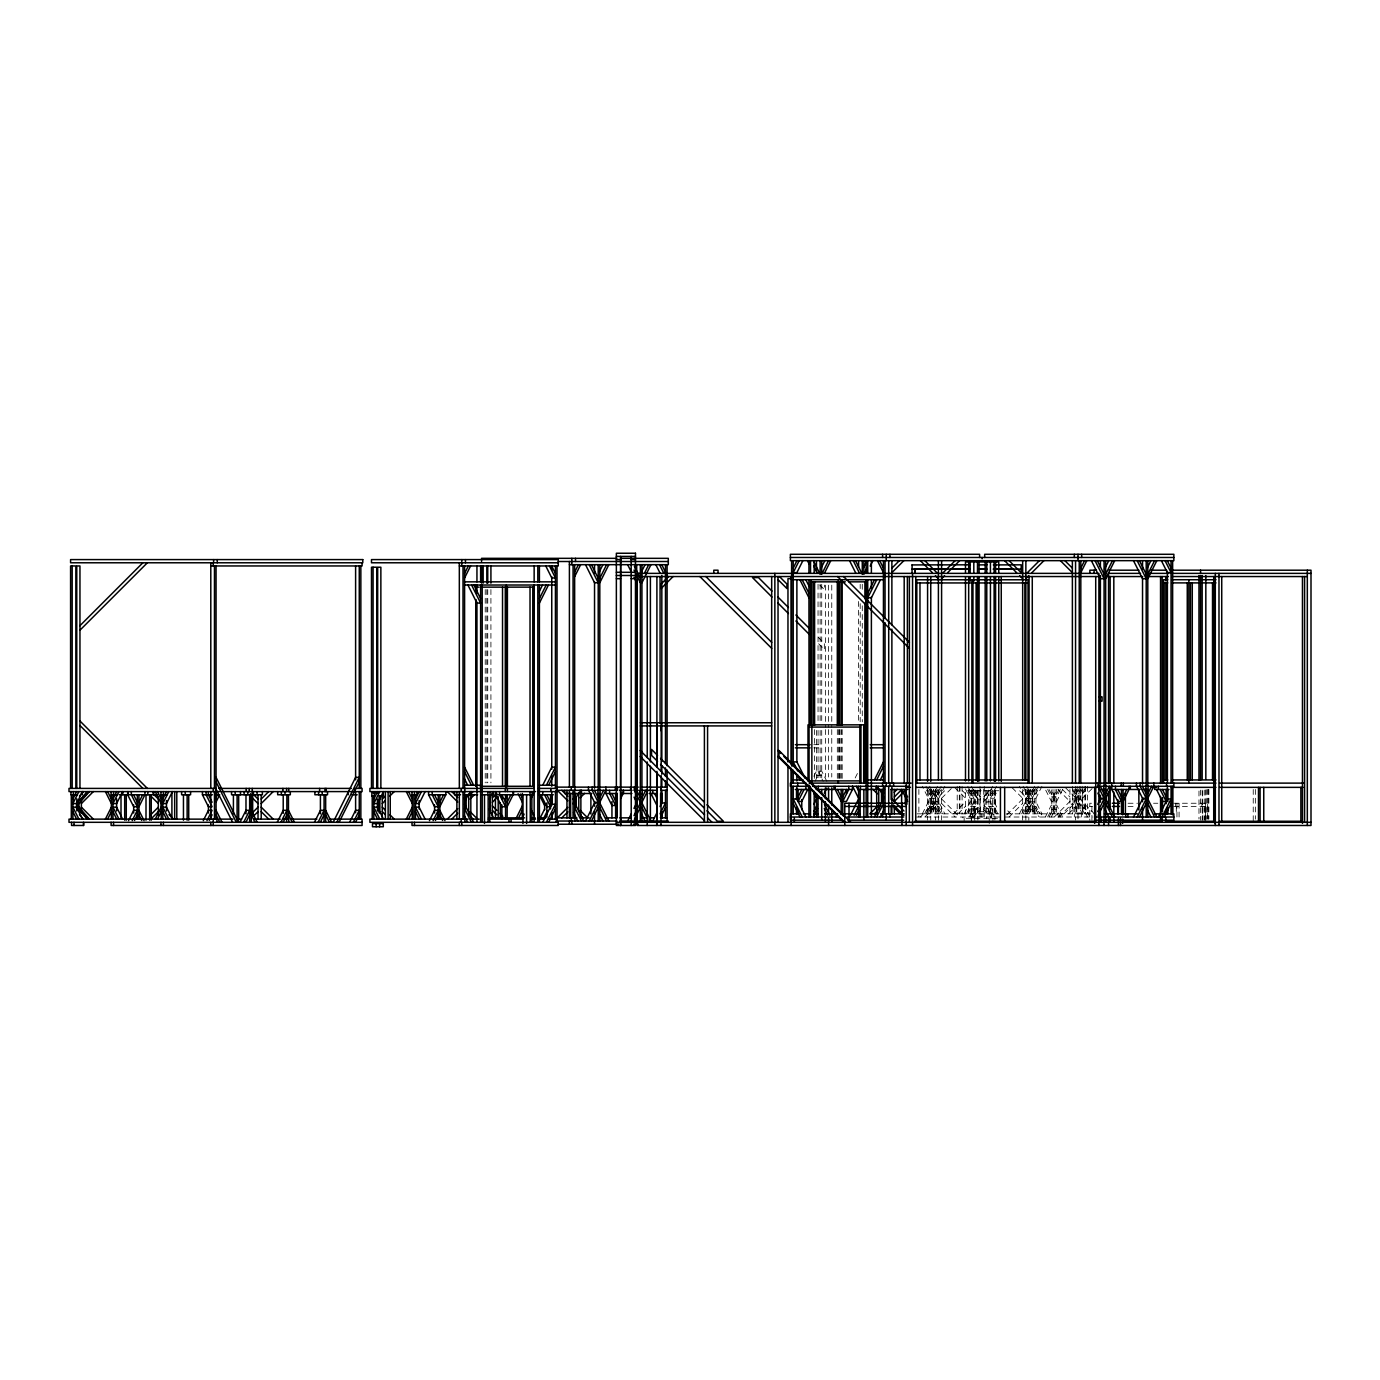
<?xml version="1.0" encoding="UTF-8"?>
<svg xmlns="http://www.w3.org/2000/svg" width="1380" height="1380" viewBox="0 0 1380 1380"><rect width="100%" height="100%" fill="white"/><g stroke="black" fill="none" stroke-linecap="round" stroke-linejoin="round"><path stroke-width="0.75" stroke-dasharray="5 3.75" d="M813.889 776.267L816.46 771.127L821.721 771.127L826.861 781.408M814.994 781.408L820.134 771.127M855.169 777.975L857.739 772.835M931.5 793.776L933.363 790.033M922.323 813.838L928.326 801.849L938.831 801.849L944.834 813.838M931.5 798.278L937.486 786.289M924.583 813.838L928.326 806.351L938.831 806.351L942.574 813.838M935.174 793.776L937.037 790.033M925.997 813.838L931.983 801.849M935.174 798.278L941.16 786.289M931.983 806.351L928.24 813.838L928.326 789.464M940.712 790.033L938.831 793.776L928.326 793.776L926.446 790.033M929.672 813.838L935.657 801.849M944.834 786.289L938.831 798.278L928.326 798.278L922.323 786.289M935.657 806.351L931.914 813.838L931.983 789.464M964.154 813.838L970.14 801.849L977.471 801.849L971.486 813.838M966.397 813.838L970.14 806.351L977.471 806.351L973.728 813.838M967.811 813.838L973.814 801.849M973.814 806.351L970.054 813.838L970.14 790.74M988.649 790.033L986.786 793.776L994.117 793.776L995.998 790.033M992.772 786.289L986.786 798.278L994.117 798.278L996.688 793.138M990.443 793.776L992.324 790.033M990.443 798.278L996.446 786.289M1028.6 793.776L1030.481 790.033M1019.423 813.838L1025.426 801.849L1035.931 801.849L1041.935 813.838M1028.6 798.278L1034.586 786.289M1021.683 813.838L1025.426 806.351L1035.931 806.351L1039.692 813.838M1032.274 793.776L1034.138 790.033M1023.098 813.838L1029.101 801.849M1032.274 798.278L1038.26 786.289M1025.34 813.838L1029.101 806.351M1037.812 790.033L1035.931 793.776L1025.426 793.776L1023.546 790.033M1026.772 813.838L1032.758 801.849M1041.935 786.289L1035.931 798.278L1025.426 798.278L1019.423 786.289M1029.014 813.838L1032.758 806.351M1052.975 796.967L1056.718 789.464M1045.385 817.012L1051.388 805.023L1056.649 805.023L1062.635 817.012M1052.975 801.452L1058.96 789.464M1060.392 789.464L1056.649 796.967L1051.388 796.967L1047.644 789.464M1047.644 817.012L1051.388 809.525L1056.649 809.525L1060.392 817.012M1062.635 789.464L1056.649 801.452L1051.388 801.452L1045.385 789.464M1049.059 817.012L1055.044 805.023M1051.301 817.012L1055.044 809.525M1080.695 789.464L1074.692 801.452L1078.367 801.452L1084.352 789.464M1082.11 789.464L1078.367 796.967L1074.692 796.967L1078.436 789.464L1078.367 813.838M941.591 793.776L944.576 790.792M920.339 817.012L938.4 798.951M941.591 798.278L952.079 787.79M924.841 817.012L938.4 803.436M953.511 813.838L965.483 801.849M957.996 813.838L965.483 806.351M983.716 796.967L991.202 789.464M983.716 801.452L995.705 789.464M968.553 817.012L980.542 805.023M973.055 817.012L980.542 809.525M1025.858 793.776L1028.842 790.792M1022.666 798.951L1004.606 817.012L1092.908 817.012M1025.858 798.278L1036.345 787.79M1009.108 817.012L1022.666 803.436M1054.32 817.012L1072.381 798.951M1058.805 817.012L1072.381 803.436M1082.403 793.776L1085.405 790.792M1064.066 813.838L1076.055 801.849M1082.403 798.278L1092.891 787.79M1068.569 813.838L1076.055 806.351M813.786 744.683L820.134 744.683M813.786 747.857L820.134 747.857M816.46 775.629L821.721 775.629M998.758 790.74L965.483 790.74L965.483 813.838M1128.064 803.246L1137.534 803.246M1153.559 803.246L1157.82 803.246M1173.656 803.246L1207.673 803.246L1207.673 822.308M1089.803 806.42L1092.546 806.42M1128.064 806.42L1135.412 806.42M1173.656 806.42L1207.673 806.42M917.114 813.838L998.775 813.838M1006.331 813.838L1094.392 813.838L1082.403 801.849M916.63 817.012L1001.328 817.012M997.481 818.288L962.912 818.288L962.912 817.012M1073.053 790.792L1076.055 793.776M1065.567 787.79L1076.055 798.278M1082.403 806.351L1089.907 813.838M1062.445 789.464L1069.931 796.967M1057.942 789.464L1069.931 801.452M819.875 585.103L824.378 589.588L824.378 585.103M1019.682 790.792L1022.666 793.776M1025.858 798.951L1043.918 817.012M1012.178 787.79L1022.666 798.278M1025.858 803.436L1039.416 817.012M1007.762 810.836L1010.747 813.838M973.055 789.464L980.542 796.967M818.357 637.457L824.343 643.442L824.343 649.445L818.357 643.46M968.553 789.464L980.542 801.452M983.716 805.023L995.705 817.012M983.716 809.525L991.202 817.012L991.306 813.838M962.498 790.792L965.483 793.776M954.995 787.79L965.483 798.278M935.416 790.792L938.4 793.776M941.591 798.951L959.652 817.012M927.929 787.79L938.4 798.278M941.591 803.436L955.15 817.012M1089.838 817.012L1080.816 798.951L1077.142 798.951L1086.181 817.012M1087.595 817.012L1080.816 803.436L1077.142 803.436L1083.921 817.012M1055.044 796.967L1051.301 789.464L1051.388 813.838M1049.059 789.464L1055.044 801.452M1052.975 805.023L1058.96 817.012M1052.975 809.525L1056.718 817.012M1030.895 790.033L1032.758 793.776M1026.772 786.289L1032.758 798.278M1027.22 790.033L1029.101 793.776M1032.274 801.849L1038.26 813.838M1023.098 786.289L1029.101 798.278M1032.274 806.351L1036.018 813.838M1028.6 801.849L1034.586 813.838M1028.6 806.351L1032.344 813.838M996.688 806.99L994.117 801.849L986.786 801.849L992.772 813.838M997.861 813.838L994.117 806.351L986.786 806.351L990.53 813.838M990.443 801.849L996.446 813.838M990.443 806.351L994.204 813.838M975.608 790.033L977.471 793.776L970.14 793.776L968.26 790.033M971.486 786.289L977.471 798.278L970.14 798.278L964.154 786.289M971.934 790.033L973.814 793.776M967.811 786.289L973.814 798.278M933.794 790.033L935.657 793.776M929.672 786.289L935.657 798.278M930.12 790.033L931.983 793.776M935.174 801.849L941.16 813.838M925.997 786.289L931.983 798.278M935.174 806.351L938.918 813.838L938.831 789.464M931.5 801.849L937.486 813.838M931.5 806.351L935.243 813.838L935.174 789.464M818.047 771.127L823.187 781.408M1255.351 789.464L1255.351 819.134M1253.23 789.464L1253.23 821.255M1208.863 789.464L1208.863 819.134M1208.225 789.464L1208.225 819.134M1207.707 789.464L1207.707 819.134M1206.12 789.464L1206.12 819.134M1205.827 790.119L1205.827 820.168M1205.551 803.246L1205.551 822.308M1204.93 806.42L1204.93 820.324M1204.24 790.119L1204.24 820.168M1202.808 806.42L1202.808 822.308M1202.653 791.016L1202.653 819.03M1202.152 790.119L1202.152 820.168M1201.894 803.246L1201.894 806.42M1200.566 790.119L1200.566 820.168M1198.978 791.016L1198.978 819.03M1179.072 803.246L1179.072 820.324M1176.95 803.246L1176.95 820.324M1176.312 806.42L1176.312 812.372M1175.398 803.246L1175.398 806.42M1091.925 820.324L1091.925 803.246L1089.803 803.246L1089.803 820.324M1087.63 786.289L1087.63 813.838M1085.508 786.289L1085.508 813.838M1084.87 786.289L1084.87 813.838M1082.765 786.289L1082.765 813.838M1082.403 789.464L1082.403 813.838M1081.661 813.838L1081.661 817.012M1080.816 786.289L1080.816 813.838M1079.229 786.289L1079.229 813.838M1078.004 813.838L1078.004 820.186M1077.142 786.289L1077.142 813.838M1076.78 789.464L1076.78 813.838M1076.055 789.464L1076.055 813.838M1075.555 786.289L1075.555 813.838M1075.52 817.012L1075.52 820.186M1074.692 789.464L1074.692 813.838M1074.33 813.838L1074.33 817.012M1073.105 789.464L1073.105 813.838M1072.381 786.289L1072.381 813.838M1069.931 789.464L1069.931 813.838M1056.649 789.464L1056.649 813.838M1055.044 789.464L1055.044 813.838M1052.975 789.464L1052.975 813.838M1035.931 789.464L1035.931 813.838M1034.345 789.464L1034.345 813.838M1032.758 789.464L1032.758 813.838M1032.274 789.464L1032.274 813.838M1030.688 789.464L1030.688 813.838M1029.101 789.464L1029.101 813.838M1028.6 789.464L1028.6 813.838M1028.824 817.012L1028.824 820.186M1027.013 789.464L1027.013 813.838M1025.858 789.464L1025.858 820.186M1025.426 789.464L1025.426 813.838M1022.666 789.464L1022.666 820.186M995.584 790.74L995.584 813.838M994.894 789.981L994.894 820.151M994.117 790.74L994.117 813.838M993.928 813.838L993.928 817.012M992.945 818.288L992.945 821.462M992.531 790.74L992.531 813.838M991.806 813.838L991.806 817.012M991.72 817.012L991.72 818.288M990.685 817.012L990.685 818.288M990.443 790.74L990.392 817.012M989.236 823.515L989.236 811.716L975.039 811.716L974.97 821.462M988.856 790.74L988.856 813.838M986.786 790.74L986.717 817.012M986.407 817.012L986.407 818.288M985.199 790.74L985.199 813.838M984.251 786.289L984.251 817.012M983.716 789.464L983.716 813.838M983.043 813.838L983.043 817.012M981.215 813.838L981.215 817.012M980.542 789.464L980.542 813.838M980.007 786.289L980.007 817.012M979.076 790.74L979.076 813.838M977.868 789.981L977.868 820.151M977.471 790.74L977.54 817.012M975.401 790.74L975.401 813.838M974.694 789.981L974.694 820.151M973.814 790.74L973.866 817.012M973.556 817.012L973.556 818.288M972.952 813.838L972.952 817.012M972.52 818.288L972.452 813.838M971.727 790.74L971.727 813.838M971.52 789.981L971.52 820.151M971.296 818.288L971.296 821.462M970.33 813.838L970.33 817.012M968.674 790.74L968.674 813.838M964.137 818.288L964.137 821.462M962.084 786.289L962.084 813.838M959.963 786.289L959.963 813.838M959.324 786.289L959.324 813.838M957.202 786.289L957.202 813.838M941.591 789.464L941.591 820.186M938.4 789.464L938.4 820.186M937.244 789.464L937.244 813.838M935.657 789.464L935.657 813.838M935.433 817.012L935.433 820.186M933.57 789.464L933.57 813.838M931.5 789.464L931.5 813.838M930.758 789.981L930.758 820.151M929.913 789.464L929.913 813.838M927.584 789.981L927.584 820.151M918.873 789.464L918.873 817.012M862.276 584.292L862.276 590.744M862.276 605.786L862.276 721.826M860.189 584.292L860.189 588.587M860.189 603.629L860.189 721.826M858.602 601.49L858.602 721.826M842.18 729.606L842.18 778.855M841.403 729.589L841.127 778.855M840.058 729.606L840.058 778.855M839.437 729.606L839.437 778.855M838.367 729.606L838.367 778.855M837.315 729.606L837.315 778.855M831.761 585.172L831.761 727.45M831.761 729.606L831.761 777.043M828.587 585.172L828.587 727.45M828.587 729.606L828.587 777.043M825.413 585.172L825.413 727.45M825.413 729.606L825.413 777.043M821.721 584.292L821.721 721.826M821.721 730.417L821.721 777.699M820.134 584.292L820.134 721.826M820.134 730.417L820.134 777.699M818.047 584.292L818.047 721.826M818.047 730.417L818.047 777.699M816.46 730.417L816.46 777.699M814.597 729.606L814.597 778.855M490.918 589.571L490.918 782.84M487.744 589.571L487.744 782.84M486.83 589.571L486.83 782.84M485.225 589.571L485.225 782.84"/><path stroke-width="1.5" d="M359.266 777.371L359.266 781.874L339.049 822.308L336.789 822.308L359.266 777.371L355.609 777.371L333.132 822.308M656.932 771.317L656.725 825.482L656.897 772.731M656.932 767.159L657.001 724.741M661.158 775.577L660.968 825.482M661.158 771.334L661.227 724.604L661.227 730.952M72.898 799.072L76.642 791.585M78.884 791.585L72.898 803.574L76.556 803.574L82.559 791.585M112.97 799.072L116.713 791.585M105.38 819.134L111.383 807.145M118.956 791.585L112.97 803.574L116.627 803.574L122.63 791.585M107.623 819.134L111.383 811.647M128.53 820.6L133.67 810.319L137.327 810.319L132.204 820.6M138.932 802.263L142.675 794.759M138.932 806.748L144.917 794.759L144.917 791.585M134.533 820.445L137.327 814.821M162.805 799.072L166.549 791.585M155.233 819.134L161.219 807.145M168.809 791.585L162.805 803.574L166.48 803.574L172.466 791.585M157.475 819.134L161.219 811.647M203.291 820.6L208.432 810.319L212.106 810.319L206.966 820.6M215.556 798.52L217.436 794.759M216.263 801.608L219.679 794.759L215.798 794.759M209.294 820.445L212.106 814.821M239.999 822.308L245.985 810.319L249.659 810.319L243.673 822.308M245.916 822.308L249.659 814.821M277.207 822.308L283.211 810.319L286.868 810.319L280.882 822.308M283.124 822.308L286.868 814.821M314.416 822.308L320.419 810.319L324.076 810.319L318.09 822.308M320.332 822.308L324.076 814.821M464.594 573.442L468.338 565.955M464.594 577.944L470.58 565.955M349.606 822.308L355.609 810.319L359.266 810.319L353.28 822.308M355.523 822.308L359.266 814.821M373.808 799.072L377.551 791.585M379.793 791.585L373.808 803.574L377.464 803.574L383.468 791.585M415.466 799.072L419.21 791.585M406.289 819.134L412.292 807.145M421.452 791.585L415.466 803.574L419.123 803.574L425.126 791.585M408.532 819.134L412.292 811.647M539.132 591.813L542.53 585.016M539.408 598.592L546.187 585.016M429.439 820.6L434.579 810.319L438.236 810.319L433.113 820.6M439.841 802.263L443.584 794.759M539.408 603.077L548.447 585.016M439.841 806.748L445.826 794.759L445.826 791.585M435.442 820.445L438.236 814.821M574.649 572.165L578.41 564.679M574.649 576.668L580.652 564.679M464.025 798.52L465.888 794.759M464.715 801.608L468.148 794.759M599.524 571.458L602.922 564.679M489.245 798.882L492.677 792.034M599.8 578.255L606.596 564.679M599.8 582.74L608.839 564.679M505.339 798.52L507.219 794.759L507.133 819.134M507.133 802.263L510.876 794.759M507.133 806.748L513.136 794.759L513.136 791.585M516.361 817.857L522.347 805.868M640.803 573.166L645.047 564.679M518.604 817.857L522.347 810.37M530.903 798.882L534.336 792.034M524.141 814.114L522.278 817.857L522.347 793.5M644.477 573.166L648.721 564.679M641.942 582.74L650.963 564.679M542.737 785.237L551.759 767.177L555.433 767.177L546.394 785.237M548.654 785.237L555.433 771.662M539.494 819.323L544.634 809.059M543.168 819.323L547.446 810.767M542.737 822.308L551.759 804.247L551.759 791.585M546.394 822.308L555.433 804.247L551.759 804.247M548.654 822.308L555.433 808.749M573.149 799.106L575.96 793.5M573.062 803.764L578.203 793.5M585.517 821.031L594.539 802.97L598.213 802.97L589.191 821.031M599.8 797.812L603.543 790.326M599.8 802.298L605.803 790.326M591.434 821.031L598.213 807.473M620.62 798.641L623.191 793.5L623.191 790.326M627.641 821.031L631.264 813.821M633.972 808.387L636.68 802.97M641.942 797.812L645.685 790.326M634.024 815.615L640.355 802.97M641.942 802.298L647.927 790.326L640.079 790.326L640.079 793.5L642.2 793.5L642.2 790.326M634.403 819.341L640.355 807.473M652.792 821.031L657.311 812.009M660.019 806.593L661.831 802.97L661.831 790.326M660.071 813.821L665.488 802.97L661.831 802.97M660.399 817.65L665.488 807.473M793.207 568.146L796.95 560.659M799.193 560.659L793.207 572.648L796.881 572.648L802.867 560.659M820.6 569.129L824.843 560.659M821.721 574.218L828.5 560.659M824.429 573.304L830.76 560.659M863.587 567.439L866.968 560.659M863.863 574.218L867.244 567.439M870.176 566.076L872.885 560.659M867.727 593.297L874.506 579.721M876.749 579.721L867.727 597.782L871.384 597.782L880.423 579.721M798.089 796.967L801.849 789.464M804.091 789.464L798.089 801.452L801.763 801.452L807.766 789.464M813.752 804.368L816.46 798.951M813.821 811.595L817.426 804.368M824.291 793.138L826.861 787.997M814.2 815.321L817.598 808.525M842.783 796.967L846.544 789.464L846.457 793.534M852.461 786.289L852.461 789.464L846.457 801.452L842.783 801.452L848.786 789.464L848.786 786.289M850.477 815.201L858.602 798.951M854.134 815.201L858.653 806.179M856.325 815.321L858.878 810.233M874.42 779.942L883.442 761.881M876.662 779.942L883.442 766.366M880.337 779.942L883.735 773.145M874.42 817.012L883.442 798.951M876.662 817.012L882.596 805.144M880.337 817.012L883.735 810.233M1080.816 568.146L1084.559 560.659M1080.816 572.648L1086.802 560.659M1104.535 569.129L1108.778 560.659M1105.656 574.218L1112.453 560.659M1105.656 578.72L1114.695 560.659M1147.522 567.439L1150.903 560.659M1147.798 574.218L1154.577 560.659M1147.798 578.72L1156.82 560.659M1097.687 804.368L1100.395 798.951L1104.069 798.951L1097.755 811.595M1105.656 793.776L1109.399 786.289M1105.656 798.278L1111.659 786.289M1098.135 815.321L1104.069 803.436M1123.061 796.967L1126.805 789.464M1123.061 801.452L1129.047 789.464L1129.047 786.289M1133.498 817.012L1142.537 798.951L1146.211 798.951L1137.172 817.012M1147.798 793.776L1151.541 786.289M1147.798 798.278L1153.784 786.289L1153.887 783.116M1139.414 817.012L1146.211 803.436M1158.355 817.012L1167.394 798.951L1171.051 798.951L1162.029 817.012M1164.272 817.012L1171.051 803.436M79.436 796.088L83.335 791.585M87.216 791.585L76.832 803.574L78.953 803.574L89.338 791.585M79.954 625.692L142.864 562.781M79.954 630.194L147.367 562.781M81.368 799.072L88.855 791.585M81.368 803.574L93.357 791.585M150.851 814.631L158.338 807.145M150.851 819.134L158.338 811.647M261.2 799.072L268.703 791.585M261.2 803.574L273.188 791.585M252.04 813.148L258.026 807.145M253.541 816.132L258.026 811.647M382.277 799.072L385.279 796.088M382.277 803.574L385.279 800.573M389.764 796.088L394.266 791.585M668.593 576.547L661.106 584.033L661.106 588.536L673.095 576.547M470.097 794.587L473.099 791.585M447.258 819.134L457.746 808.645M470.097 799.072L474.599 794.587M451.76 819.134L457.746 813.148M492.35 797.812L496.834 793.31M492.35 802.298L496.834 797.812M557.33 817.857L567.818 807.369M580.152 797.812L584.654 793.31M561.815 817.857L567.818 811.871M891.877 568.146L899.38 560.659M891.877 572.648L903.866 560.659M912.128 569.06L969.812 569.129L950.63 569.06M912.008 573.407L912.128 564.817M943.092 572.717L955.15 560.659M941.591 578.72L944.593 575.702M947.612 572.7L959.652 560.659M1021.217 569.077L993.324 569.164M1021.114 573.425L1021.217 564.817L993.324 564.92M1027.358 572.717L1039.416 560.659M1025.858 578.72L1028.859 575.702M1031.878 572.7L1043.918 560.659M877.352 806.351L869.866 813.838L876.783 813.838L876.628 786.289M894.206 792.293L897.19 789.291M874.351 813.838L877.352 810.836M894.326 796.967L901.83 789.464M894.326 801.452L906.315 789.464M616.36 556.416L635.473 556.416M790.395 557.486L1173.862 557.486M616.722 558.331L481.568 558.331L481.568 561.505M621.017 558.331L668.3 558.331L668.3 564.679L569.405 564.679M616.36 559.59L620.586 559.59M631.178 559.59L635.421 559.59M558.314 561.505L668.3 561.505M558.245 562.781L371.496 562.781L371.496 559.59L558.245 559.59L558.245 565.955L459.333 565.955M912.025 564.92L969.881 564.817M978.351 564.92L986.993 564.817M210.795 565.955L362.078 565.955L362.078 562.781M914.267 569.06L946.352 569.06M978.437 569.06L986.993 569.06L978.351 569.164M993.41 569.06L1012.661 569.06M1096.462 570.199L1089.855 570.199L1089.855 573.373M1109.209 570.199L1138.948 570.199M1151.127 570.199L1166.566 570.199M1172.362 570.199L1311 570.199L1311 825.482L637.146 825.482L637.146 573.373L1098.894 573.373L1098.894 825.482M616.36 572.303L635.473 572.303M1140.587 573.373L1108.554 573.373L1108.554 783.512M1149.574 573.373L1168.705 573.373M1172.017 573.373L1311 573.373M616.36 575.495L635.473 575.495M637.146 576.547L1100.412 576.547M1105.76 576.547L1142.709 576.547M1146.987 576.547L1168.342 576.547M1172.017 576.547L1307.326 576.547M616.36 578.668L620.586 578.668M631.178 578.668L635.421 578.668M791.137 578.668L787.963 578.668L787.963 761.933M793.207 579.721L883.442 579.721M1167.791 579.721L1163.582 579.721L1163.582 783.116M1171.741 579.721L1215.953 579.721M464.594 581.843L555.433 581.843M810.784 581.843L845.371 581.843M848.976 581.843L866.588 581.843M916.803 582.947L971.882 582.947M972.952 582.947L1028.031 582.947M1163.582 582.895L1167.791 582.895M1171.741 582.895L1215.953 582.895M464.594 585.016L555.433 585.016M476.1 587.138L478.843 587.138M480.326 587.138L533.836 587.138M1098.894 696.883L1102.085 696.883L1102.085 701.126L1098.894 701.126M640.32 722.741L771.679 722.741M864.812 724.845L807.99 724.845L807.99 781.028M640.32 725.914L771.679 725.914M809.094 727.07L860.482 727.07M795.311 744.683L810.129 744.683M870.193 744.683L883.442 744.683M795.311 747.857L810.129 747.857M870.193 747.857L883.442 747.857M805.006 778.13L796.881 761.881L793.207 761.881L797.726 770.903M793.207 779.942L803.039 779.942M867.727 779.942L883.442 779.942M916.803 779.976L971.882 779.976M972.952 779.976L1028.031 779.976M1163.582 779.942L1167.791 779.942M1171.741 779.942L1215.953 779.942M860.482 780.89L809.094 780.89L808.939 579.721M864.898 780.994L865.967 780.994M805.955 783.116L790.395 783.116L790.395 786.289L810.077 786.289M809.094 783.116L866.14 783.116M867.727 783.116L911.162 783.116M915.82 783.116L1146.211 783.116M1146.935 783.116L1215.953 783.116M1219.592 783.116L1303.617 783.116M464.594 785.237L480.62 785.237M539.408 785.237L555.433 785.237M480.326 786.289L533.836 786.289M812.665 786.289L908.351 786.289M555.812 787.135L598.213 787.135M598.782 787.135L638.319 787.135M640.251 787.135L667.127 787.135M906.212 787.359L910.455 787.359M915.82 787.359L1098.894 787.359M1151.748 787.359L1156.63 787.359M1171.447 787.359L1215.918 787.359M1219.592 787.359L1303.065 787.359M219.092 788.411L351.314 788.411M355.609 788.411L362.078 788.411L362.078 791.585L222.146 791.585M534.336 788.411L369.909 788.411L369.909 791.585L535.578 791.585M538.476 788.411L557.054 788.411M795.277 789.464L809.543 789.464M816.201 789.464L833.951 789.464L833.951 786.289M835.211 786.289L835.211 789.464L852.461 789.464M884.477 789.464L878.111 789.464L878.111 786.289M890.824 789.464L907.816 789.464M1099.895 789.464L1105.932 789.464L1105.932 786.289M1111.745 783.116L1111.814 789.464L1129.047 789.464M1140.087 789.464L1130.323 789.464L1130.323 786.289M1142.537 789.464L1148.056 789.464L1148.056 786.289M1168.981 789.464L1154.715 789.464L1154.715 786.289M555.812 790.326L617.464 790.326L617.464 787.135M619.534 790.326L631.971 790.326M638.319 790.326L634.265 790.326L634.265 787.135M648.531 790.326L657.053 790.326M660.675 790.326L667.127 790.326M219.679 791.585L69 791.585L69 788.411L216.056 788.411L216.056 565.955M538.476 791.585L557.054 791.585M377.913 792.862L371.858 792.862L371.858 796.036L374.308 796.036L374.308 792.862M591.813 793.5L581.446 793.5L581.446 790.326M605.889 787.135L605.958 793.5L617.377 793.5M620.948 793.5L623.191 793.5M631.885 793.5L623.57 793.5L623.57 790.326M649.152 793.5L657.053 793.5M77.004 794.759L70.949 794.759L70.949 791.585M117.093 794.759L111.107 794.759L111.107 791.585M119.146 794.759L153.111 794.759L153.111 791.585M157.803 794.759L153.732 794.759L153.732 791.585M166.928 794.759L160.96 794.759L160.96 791.585M202.446 791.585L202.446 794.759L212.434 794.759M351.9 794.759L357.196 794.759M428.576 791.585L428.576 794.759L445.826 794.759M460.558 794.759L454.641 794.759L454.641 791.585M463.577 794.759L469.925 794.759L469.925 791.585M477.618 794.759L471.374 794.759L471.374 791.585M480.809 794.759L493.367 794.759L493.367 791.585M495.886 791.585L495.886 794.759L513.136 794.759M553.346 794.759L539.097 794.759L539.097 791.585M379.707 796.036L383.295 796.036L383.295 792.862M906.212 803.246L844.767 803.246L844.767 825.482M1112.297 803.246L1119.56 803.246M844.767 806.42L906.212 806.42M1112.297 806.42L1119.56 806.42M798.986 813.838L790.395 813.838L790.395 820.186L841.99 820.186M803.281 813.838L809.715 813.838M814.01 813.838L818.306 813.838M824.757 813.838L837.643 813.838M840.627 813.838L859.775 813.838M880.595 813.838L904.228 813.838M1104.5 813.838L1137.362 813.838M1154.543 813.838L1173.862 813.838L1173.862 820.186L1096.79 820.186M790.395 817.012L839.385 817.012M847.01 817.012L903.745 817.012M1096.79 817.012L1173.862 817.012M488.468 817.857L524.555 817.857M530.92 817.857L535.181 817.857M538.217 817.857L545.773 817.857M555.812 817.857L576.909 817.857M580.739 817.857L589.243 817.857M606.251 817.857L617.205 817.857L617.205 793.5M619.861 817.857L630.608 817.857M641.355 817.857L645.65 817.857M649.946 817.857L654.241 817.857M660.606 817.857L667.127 817.857M219.989 819.134L232.944 819.134M237.205 819.134L241.535 819.134M254.386 819.134L280.278 819.134M283.211 819.134L288.731 819.134L288.731 822.308M291.042 819.134L316.865 819.134M329.786 819.134L362.078 819.134L362.078 825.482L111.107 825.482L111.107 822.308M465.957 819.134L468.061 819.134M470.666 819.134L479.188 819.134M488.33 819.134L522.692 819.134M531.283 819.134L535.578 819.134M539.873 819.134L544.168 819.134M548.464 819.134L557.054 819.134M847.907 820.186L903.745 820.186M555.812 821.031L616.894 821.031M619.861 821.031L668.3 821.031M914.733 821.255L1094.668 821.255M1122.647 821.255L1161.805 821.255M1165.479 821.255L1215.366 821.255M1219.61 821.255L1302.461 821.255M362.078 822.308L69 822.308L69 819.134L216.919 819.134L216.919 822.308M616.36 822.308L635.473 822.308M637.146 822.308L1311 822.308M558.158 824.222L618.551 824.222M633.506 824.222L638.302 824.222M83.559 825.482L83.559 822.308L83.594 825.482L71.57 825.482L71.57 822.308M1064.877 560.659L1072.381 568.146M1060.392 560.659L1072.381 572.648M1009.108 560.659L1021.166 572.717M1004.606 560.659L1016.646 572.7M1019.665 575.702L1022.666 578.72M924.841 560.659L936.899 572.717M920.339 560.659L932.38 572.7M935.399 575.702L938.4 578.72M843.542 576.547L909.42 642.39M837.557 576.547L909.42 648.376M779.441 576.547L786.928 584.033L786.928 588.536L777.941 579.548M771.972 591.071L758.5 577.599L752.514 577.599L771.972 597.057M777.958 597.057L788.429 607.528M795.915 615.014L809.387 628.486M777.958 603.043L788.429 613.531M795.915 621L809.387 634.472M705.87 576.547L771.713 642.39M699.884 576.547L771.713 648.376M891.877 798.951L903.935 810.991M893.395 804.954L903.952 815.511M894.206 807.835L900.191 813.838M872.867 789.291L877.352 793.776M850.805 822.308L778.958 750.479L778.958 756.464L844.802 822.308M777.906 750.479L780.89 753.463M783.892 756.464L843.749 816.322M777.906 756.464L843.749 822.308M657.553 755.395L651.567 749.409L651.567 755.412L657.553 761.398M660.554 758.396L703.955 801.797M706.94 804.782L723.413 821.255L717.41 821.255L706.94 810.767M660.554 764.382L703.955 807.783M640.199 750.479L704.542 814.821M707.543 817.823L712.028 822.308M640.199 756.464L704.542 820.807M561.815 790.326L567.818 796.312M580.152 810.37L587.656 817.857M557.33 790.326L567.818 800.797M580.152 814.873L583.154 817.857M492.35 805.868L496.834 810.37M499.836 813.372L502.838 816.356M492.35 810.37L496.834 814.873M451.76 791.585L457.746 797.588M470.097 811.647L477.584 819.134M447.258 791.585L457.746 802.073M470.097 816.132L473.099 819.134M382.277 807.145L385.279 810.146M389.764 814.631L394.266 819.134M382.277 811.647L385.279 814.631M252.04 793.086L258.026 799.072M252.04 797.588L258.026 803.574M261.2 807.145L273.188 819.134M261.2 811.647L268.703 819.134M153.836 794.587L158.338 799.072M79.954 720.998L147.367 788.411M150.851 796.088L158.338 803.574M79.954 725.483L142.864 788.411M168.998 814.631L173.501 819.134M81.368 807.145L93.357 819.134M81.368 811.647L88.855 819.134M89.338 819.134L78.953 807.145L76.832 807.145L87.216 819.134M79.436 814.631L83.335 819.134M1167.308 560.659L1171.051 568.146M1165.065 560.659L1171.051 572.648L1167.394 572.648L1161.391 560.659M1139.414 560.659L1146.211 574.218M1137.172 560.659L1146.211 578.72L1142.537 578.72L1133.498 560.659M1097.29 560.659L1104.069 574.218M1095.047 560.659L1104.069 578.72L1100.395 578.72L1091.373 560.659M1162.426 789.464L1166.169 796.967M1160.166 789.464L1166.169 801.452L1162.495 801.452L1156.509 789.464M1142.467 786.289L1146.211 793.776M1147.798 798.951L1156.82 817.012M1140.208 786.289L1146.211 798.278L1142.537 798.278L1136.551 786.289M1147.798 803.436L1154.577 817.012M1147.522 810.233L1150.903 817.012M1117.731 789.464L1121.474 796.967M1111.814 789.464L1117.8 801.452L1121.474 801.452L1115.471 789.464L1115.471 786.289M1100.326 786.289L1104.069 793.776M1105.656 798.951L1114.695 817.012M1098.083 786.289L1104.069 798.278L1100.395 798.278L1097.842 793.138M1105.656 803.436L1112.453 817.012M1104.535 808.525L1108.778 817.012M879.698 560.659L883.442 568.146M877.456 560.659L883.442 572.648M855.479 560.659L862.276 574.218M853.237 560.659L859.55 573.304M849.562 560.659L855.893 573.304M813.355 560.659L820.134 574.218M813.821 566.076L817.426 573.304M807.438 560.659L809.232 564.265M805.817 579.721L809.215 586.5M802.142 579.721L808.939 593.297M799.9 579.721L808.939 597.782M903.866 789.464L907.626 796.967M902.486 791.189L907.626 801.452M882.148 789.464L884.028 793.224M879.905 789.464L884.183 798.037M856.273 786.289L858.843 791.43M852.599 786.289L858.602 798.278M837.453 789.464L841.196 796.967M835.211 789.464L841.196 801.452M824.429 804.368L829.846 815.201M824.274 808.525L827.655 815.321M813.889 793.138L816.46 798.278M797.45 774.853L799.986 779.942M805.903 817.012L796.881 798.951L793.207 798.951L802.229 817.012M793.207 803.436L799.986 817.012M661.745 564.679L665.488 572.165M659.502 564.679L663.78 573.235M655.828 564.679L660.106 573.235M634.403 566.386L640.355 578.255M634.024 570.095L640.355 582.74M627.641 564.679L631.264 571.907M633.972 577.323L636.68 582.74M591.434 564.679L598.213 578.255M589.191 564.679L598.213 582.74L594.539 582.74L585.517 564.679M555.433 573.442L551.69 565.955L551.759 570.233M549.447 565.955L555.433 577.944L551.759 577.944L545.773 565.955M654.603 793.5L657.173 798.641M650.946 793.5L656.932 805.489M636.611 790.326L640.355 797.812M641.942 802.97L650.963 821.031M634.352 790.326L640.355 802.298M641.942 807.473L647.875 819.341M634.11 797.174L636.68 802.298M640.803 812.561L645.047 821.031M611.875 793.5L615.618 800.986M605.958 793.5L611.944 805.489L615.618 805.489L609.615 793.5L609.615 790.326M594.47 790.326L598.213 797.812M599.8 802.97L608.839 821.031M592.227 790.326L598.213 802.298L594.539 802.298L588.553 790.326M599.8 807.473L606.596 821.031M599.524 814.252L602.922 821.031M473.84 585.016L480.62 598.592M471.581 585.016L480.62 603.077L476.945 603.077L467.923 585.016M574.649 802.97L583.688 821.031M574.649 807.473L581.446 821.031M573.528 812.561L577.772 821.031M546.791 794.759L550.534 802.263M544.548 794.759L550.534 806.748L546.877 806.748L540.874 794.759M538.649 793.5L544.634 805.489M530.903 809.301L534.336 816.149M520.467 794.069L522.347 797.812M518.069 793.741L522.347 802.298M501.803 794.759L505.546 802.263M495.886 794.759L501.872 806.748L505.546 806.748L499.56 794.759L499.56 791.585M489.245 809.301L493.523 817.857M464.594 767.177L473.633 785.237M464.594 771.662L471.374 785.237M464.318 778.441L467.716 785.237M464.594 804.247L473.633 822.308M464.594 808.749L471.374 822.308M464.318 815.528L467.716 822.308M434.493 794.759L438.236 802.263M439.841 810.319L444.964 820.6M439.841 814.821L442.635 820.445M428.576 794.759L434.579 806.748L438.236 806.748L432.251 794.759L432.251 791.585M425.126 819.134L419.123 807.145L415.466 807.145L421.452 819.134M408.532 791.585L412.292 799.072M406.289 791.585L412.292 803.574M415.466 811.647L419.21 819.134M383.468 819.134L377.464 807.145L373.808 807.145L379.793 819.134M373.808 811.647L377.551 819.134M325.663 810.319L331.666 822.308M325.663 814.821L329.406 822.308M288.472 810.319L294.457 822.308M288.472 814.821L292.215 822.308M251.246 810.319L257.249 822.308M251.246 814.821L254.989 822.308M216.056 777.371L238.533 822.308M216.056 781.874L236.291 822.308M215.28 787.652L232.616 822.308M212.106 802.263L208.363 794.759L208.363 791.585M216.056 810.319L222.059 822.308M216.056 814.821L219.8 822.308M202.446 794.759L208.432 806.748L212.106 806.748L206.103 794.759L206.103 791.585M172.466 819.134L166.48 807.145L162.805 807.145L168.809 819.134M157.475 791.585L161.219 799.072M155.233 791.585L161.219 803.574M162.805 811.647L166.549 819.134M133.584 794.759L137.327 802.263M138.932 810.319L144.055 820.6M138.932 814.821L141.726 820.445M122.63 819.134L116.627 807.145L112.97 807.145L118.956 819.134M107.623 791.585L111.383 799.072M105.38 791.585L111.383 803.574M112.97 811.647L116.713 819.134M82.559 819.134L76.556 807.145L72.898 807.145L78.884 819.134M72.898 811.647L76.642 819.134M1307.326 570.199L1307.326 825.482M1304.583 576.547L1304.583 822.308M1302.461 576.547L1302.461 823.377M1300.874 787.359L1300.874 821.255M1263.752 787.359L1263.752 821.255M1260.078 787.359L1260.078 821.255M1258.491 787.359L1258.491 821.255M1221.731 576.547L1221.731 822.308M1218.988 573.373L1218.988 825.482M1215.314 573.373L1215.314 825.482M1214.745 787.359L1214.745 823.377M1214.107 579.721L1214.107 783.116M1213.727 576.547L1213.727 822.308M1212.52 582.895L1212.52 779.942M1205.827 575.512L1205.827 779.389M1202.152 575.512L1202.152 779.389M1200.566 570.199L1200.566 573.373M1200.566 575.512L1200.566 780.235M1198.978 575.529L1198.978 780.235M1192.268 582.895L1192.268 779.942M1190.44 582.895L1190.44 779.942M1188.853 579.721L1188.853 783.116M1187.266 582.895L1187.266 779.942M1173.862 783.116L1173.862 786.289L1097.98 786.289L1097.98 783.116M1172.638 560.659L1172.638 783.116M1172.638 786.289L1172.638 813.838M1172.5 787.359L1172.5 814.89M1171.051 560.659L1171.051 783.116M1171.051 786.289L1171.051 813.838M1167.756 789.464L1167.756 801.659M1167.756 807.749L1167.756 813.838M1167.394 571.355L1167.394 783.116M1167.394 786.289L1167.394 801.125M1167.394 807.473L1167.394 813.838M1167.014 582.895L1167.014 779.942M1166.531 783.116L1166.531 786.289M1166.169 789.464L1166.169 803.678M1166.169 809.767L1166.169 813.838M1165.807 576.547L1165.807 580.859M1165.807 817.995L1165.807 822.308M1165.169 582.895L1165.169 779.942M1162.495 797.588L1162.495 811.802M1162.133 576.547L1162.133 783.512M1162.133 798.589L1162.133 811.526M1162.133 817.995L1162.133 822.308M1160.545 576.547L1160.545 783.512M1160.545 796.433L1160.545 822.308M1158.389 786.289L1158.389 789.464M1147.798 560.659L1147.798 786.289M1147.798 789.464L1147.798 817.012M1146.211 560.659L1146.211 786.289M1146.211 789.464L1146.211 817.012M1145.935 786.289L1145.935 789.464M1142.537 560.659L1142.537 569.25M1142.537 577.841L1142.537 784.15M1142.537 797.657L1142.537 801.763M1142.537 807.904L1142.537 820.186M1140.122 783.116L1140.122 786.289M1138.862 789.464L1138.862 809.957M1136.447 783.116L1136.447 786.289M1127.874 813.838L1127.874 817.012M1125.77 813.838L1125.77 817.012M1125.39 793.707L1125.39 814.89M1123.32 783.116L1123.32 786.289M1123.061 789.464L1123.061 813.838M1122.647 797.951L1122.647 814.89M1122.647 819.134L1122.647 823.377M1121.474 789.464L1121.474 813.838M1121.198 783.116L1121.198 786.289M1120.526 818.34L1120.526 825.482M1118.404 803.246L1118.404 814.373M1118.404 818.34L1118.404 825.482M1117.8 799.624L1117.8 813.838M1113.815 576.547L1113.815 783.512M1113.815 792.12L1113.815 822.308M1110.141 576.547L1110.141 783.512M1110.141 787.825L1110.141 809.37M1110.141 817.995L1110.141 822.308M1108.554 792.12L1108.554 807.214M1108.554 817.995L1108.554 825.482M1105.656 560.659L1105.656 786.289M1105.656 789.464L1105.76 822.308M1104.069 560.659L1104.069 786.289M1104.069 789.464L1104.069 817.012M1104 817.995L1104 825.482M1103.81 786.289L1103.81 789.464M1100.826 817.995L1100.826 822.308M1100.395 560.659L1100.395 567.111M1100.395 575.702L1100.395 784.15M1100.395 795.277L1100.395 802.177M1100.395 808.542L1100.395 820.186M1095.72 576.547L1095.72 822.308M1094.668 787.359L1094.668 823.377M1094.099 570.199L1094.099 573.373M1081.661 554.294L1081.661 557.486M1080.816 560.659L1080.816 783.116M1079.229 560.659L1079.229 783.116M1078.004 554.294L1078.004 560.659M1075.555 560.659L1075.555 783.116M1074.33 554.294L1074.33 557.486M1072.381 560.659L1072.381 783.116M1032.274 576.547L1032.274 783.081M1029.083 576.547L1029.083 783.081M1028.031 783.167L1028.031 579.773L972.952 579.773L972.952 783.167M1025.858 560.659L1025.858 779.838M1024.857 582.947L1024.857 779.976M1022.666 560.659L1022.666 779.838M1004.674 787.359L1004.674 821.255M1001.259 576.547L1001.259 781.356M1000.431 787.359L1000.431 821.255M998.758 572.666L998.758 561.936L965.483 561.936L965.5 572.666M998.758 576.961L998.758 780.959M995.584 561.936L995.584 572.666M995.584 576.961L995.584 780.959M994.894 576.547L994.894 781.356M994.117 561.936L994.117 572.666M994.117 576.961L994.117 780.959M990.443 561.936L990.443 572.666M990.443 576.961L990.443 780.959M986.769 561.936L986.769 572.666M986.769 576.961L986.769 780.959M985.182 561.936L985.182 572.666M985.182 576.961L985.182 780.959M984.665 557.486L984.665 554.294L1173.862 554.294L1173.862 560.659L790.395 560.659L790.395 554.294L979.61 554.294L979.61 557.486M982.129 557.486L982.129 558.745M979.076 561.936L979.076 572.666M979.076 576.961L979.076 780.959M977.868 576.547L977.868 781.356M977.489 561.936L977.489 572.666M977.489 576.961L977.489 780.959M976.126 582.947L976.126 779.976M973.814 561.936L973.814 572.666M973.814 576.961L973.814 581.256M971.882 783.167L971.882 579.773L916.803 579.773L916.803 783.167M970.14 561.936L970.14 572.666M970.14 576.961L970.14 581.256M968.674 561.936L968.674 572.666M968.674 576.961L968.674 780.959M965.5 576.961L965.5 780.959M941.591 560.659L941.591 779.838M938.4 560.659L938.4 779.838M930.758 576.547L930.758 781.356M927.584 576.547L927.584 781.356M919.977 582.947L919.977 779.976M915.751 576.547L915.751 822.308M912.56 573.373L912.56 825.482M909.385 576.547L909.385 822.308M907.385 576.547L907.385 783.512M906.884 797.951L906.884 804.298M906.212 783.116L906.212 825.482M905.297 793.707L905.297 804.298M904.193 576.547L904.193 783.512M901.968 803.246L901.968 825.482M901.623 789.464L901.623 814.89M894.326 789.464L894.326 801.659M894.326 805.713L894.326 813.838M893.602 783.116L893.602 786.289M891.877 560.659L891.877 624.83M891.877 629.107L891.877 783.116M891.877 786.289L891.877 813.838M891.152 789.464L891.152 799.624M891.152 805.713L891.152 813.838M889.928 554.294L889.928 557.486M889.928 783.116L889.928 786.289M889.928 813.838L889.928 817.012M888.703 560.659L888.703 783.116M888.703 786.289L888.703 813.838M886.253 554.294L886.253 560.659M886.253 783.116L886.253 786.289M886.253 813.838L886.253 820.186M885.046 560.659L885.046 618.413M885.046 622.691L885.046 783.116M885.046 786.289L885.046 813.838M883.442 560.659L883.442 783.116M883.442 786.289L883.442 813.838M882.596 554.294L882.596 557.486M882.596 783.116L882.596 786.289M882.596 813.838L882.596 817.012M881.855 793.534L881.855 801.659M881.51 790.533L881.51 803.246M878.75 788.411L878.75 809.594M876.076 786.289L876.076 789.464L858.326 789.464L858.326 786.289M871.384 560.659L871.384 572.579M871.384 579.721L871.384 588.277M871.384 596.833L871.384 817.012M867.727 560.659L867.727 572.579M867.727 579.721L867.727 817.012M866.14 560.659L866.14 572.579M866.14 579.721L866.14 817.012M865.967 579.721L865.967 783.116M864.898 581.843L864.898 598.972M864.898 603.25L864.812 783.116M863.863 560.659L863.863 573.545M863.863 789.464L863.863 820.186M863.707 724.845L863.707 783.116M862.276 560.659L862.276 573.545M860.965 724.845L860.965 783.116M860.447 786.289L860.447 789.464M860.189 789.464L860.189 817.012M859.844 724.845L859.844 783.116M858.602 560.659L858.602 567.111M858.602 789.464L858.602 817.012M849.011 803.246L849.011 822.308M842.783 789.464L842.783 813.838M842.18 581.843L842.18 725.311M841.127 581.843L841.127 725.311M841.196 789.464L841.196 813.838M839.437 581.843L839.437 725.311M838.367 579.721L838.367 725.311M838.367 780.994L838.367 783.116M837.315 581.843L837.315 725.311M836.384 813.838L836.384 817.012M831.761 787.825L831.761 805.058M831.761 809.37L831.761 822.308M828.587 787.825L828.587 800.745M828.587 805.058L828.587 813.683M828.587 817.995L828.587 825.482M825.413 787.825L825.413 798.589M825.395 801.763L825.413 822.308M821.721 560.659L821.721 573.545M821.721 789.464L821.721 793.707M821.721 797.657L821.721 820.186M820.134 560.659L820.134 573.545M818.323 786.289L818.323 789.464M818.047 795.829L818.047 817.012M816.46 560.659L816.46 571.406M816.46 793.707L816.46 817.012M814.597 581.843L814.597 725.311M814.183 560.659L814.183 572.579M814.183 791.361L814.183 817.012M813.803 581.86L813.803 725.311M813.527 581.843L813.527 725.311M811.837 581.843L811.837 725.311M811.854 726.932L811.854 783.116M810.784 579.721L810.784 725.311M810.784 780.994L810.784 783.116M810.526 560.659L810.526 572.579M810.526 579.721L810.526 725.087M810.526 787.083L810.526 817.012M808.939 560.659L808.939 572.579M808.939 784.944L808.939 817.012M805.886 786.289L805.886 789.464M801.763 799.624L801.763 809.767M798.089 789.464L798.089 801.659M798.089 809.767L798.089 813.838M797.726 783.116L797.726 786.289M796.881 579.911L796.881 761.726M796.881 774.559L796.881 780.977M796.881 786.289L796.881 799.003M796.881 807.473L796.881 813.838M796.502 789.464L796.502 799.624M796.502 807.749L796.502 813.838M794.328 817.995L794.328 822.308M793.207 560.659L793.207 766.366M793.207 770.282L793.207 783.116M793.207 786.289L793.207 813.838M791.62 560.659L791.62 766.004M791.62 770.282L791.62 783.116M791.62 786.289L791.62 813.838M791.137 576.547L791.137 764.106M791.137 768.401L791.137 825.482M787.963 766.245L787.963 822.308M778.027 576.547L778.027 822.308M774.853 573.373L774.853 825.482M771.679 576.547L771.679 822.308M718.031 573.373L718.031 570.199L713.788 570.199L713.788 573.373M707.578 725.914L707.578 822.308M704.404 725.914L704.404 822.308M667.092 564.679L667.092 765.745M667.092 770.023L667.127 821.031M665.488 564.679L665.488 763.606M665.488 767.884L665.488 776.44M665.488 780.718L665.488 787.135M665.488 790.326L665.488 817.857M662.193 803.643L662.193 793.5L660.606 793.5L660.606 805.679M662.193 811.768L662.193 817.857M661.831 575.374L661.831 761.467M661.831 765.745L661.831 774.301M661.831 778.579L661.831 787.135M661.831 811.509L661.831 817.857M660.968 787.135L660.968 790.326M660.071 576.547L660.071 723.137M656.897 576.547L656.897 766.262M652.826 790.326L652.826 793.5M650.394 576.547L650.394 761.95M650.394 766.262L650.394 822.308M647.22 576.547L647.22 757.637M647.22 761.95L647.22 825.482M641.942 564.679L641.942 790.326M641.942 793.5L641.942 821.031M640.355 564.679L640.32 822.308M636.68 564.679L636.68 571.13M636.68 579.721L636.68 788.17M636.68 799.313L636.68 806.213M636.68 812.561L636.68 824.222M631.178 556.416L631.229 825.482M630.591 787.135L630.591 790.326M621.138 817.857L621.138 821.031M615.618 793.5L615.618 817.857M615.342 787.135L615.342 790.326M611.944 801.625L611.944 817.857M600.076 790.326L600.076 793.5L597.954 793.5L597.954 790.326M599.8 564.679L599.8 790.326M599.8 793.5L599.8 821.031M598.213 564.679L598.213 790.326M598.213 793.5L598.213 821.031M594.539 564.679L594.539 573.269M594.539 581.877L594.539 788.17M594.539 801.694L594.539 806.213M594.539 811.923L594.539 824.222M592.124 787.135L592.124 790.326M590.882 793.5L590.882 813.976M588.449 787.135L588.449 790.326M580.877 790.326L580.877 817.857M579.997 790.326L579.997 793.5L564.713 793.5L564.713 790.326M578.772 792.431L578.772 811.509M576.012 796.674L576.012 807.266M575.512 558.331L575.512 561.505M575.667 799.313L575.512 803.643M574.925 787.135L574.925 790.326M574.925 817.857L574.925 821.031M574.649 564.679L574.649 787.135M574.649 790.326L574.649 817.857M573.062 564.679L573.062 787.135M573.062 790.326L573.062 817.857M571.837 558.331L571.837 564.679M571.837 821.031L571.837 824.222M571.251 787.135L571.251 790.326M571.251 817.857L571.251 821.031M570.63 793.5L570.63 817.857M569.405 561.505L569.405 787.135M569.405 790.326L569.405 817.857M569.405 821.031L569.405 824.222M566.956 790.326L566.956 817.857M557.02 565.955L557.054 822.308M555.433 565.955L555.433 788.411M555.433 791.585L555.433 819.134M552.121 794.759L552.121 804.92M552.121 813.044L552.121 819.134M551.759 576.65L551.759 769.16M551.759 775.577L551.759 786.272M551.759 812.768L551.759 819.134M550.913 788.411L550.913 791.585M550.534 794.759L550.534 808.973M546.877 802.884L546.877 817.098M544.634 803.643L544.634 809.732M542.754 791.585L542.754 794.759M539.408 565.955L539.408 581.843M539.408 585.016L539.408 822.308M537.82 565.955L537.82 581.843M537.82 585.016L537.82 822.308M534.146 565.955L534.146 581.843M534.146 585.016L534.146 822.308M533.836 585.016L533.836 788.411M532.784 587.138L532.784 786.289M532.145 791.585L532.145 794.759L513.515 794.759L513.515 791.585M531.869 794.759L531.869 822.308M530.282 794.759L530.282 822.308M530.024 587.138L530.024 786.289M530.024 791.585L530.024 794.759M526.608 794.759L526.608 823.446M522.951 794.759L522.951 823.446M511.066 819.134L511.066 822.308M508.961 819.134L508.961 822.308M507.409 587.138L507.409 786.289M507.409 788.411L507.409 791.585M506.339 585.016L506.339 788.411M505.546 794.759L505.546 819.134M505.287 587.138L505.287 786.289M505.287 788.411L505.287 791.585M502.527 587.138L502.527 786.289M501.872 794.759L501.872 798.83M501.872 804.92L501.872 819.134M500.302 803.022L500.302 817.857M498.197 796.674L498.197 817.857M495.437 792.431L495.437 817.857M492.35 794.759L492.35 817.857M490.918 565.955L490.918 583.136M490.004 791.585L489.935 811.561M489.745 794.759L489.745 822.308M488.158 794.759L488.158 822.308M487.882 791.585L487.882 794.759M487.744 565.955L487.744 583.136M486.83 565.955L486.83 583.136M484.484 794.759L484.484 823.446M483.155 565.955L483.155 583.136M482.207 565.955L482.207 581.843M482.207 585.016L482.207 822.308M481.568 565.955L481.568 583.136M480.62 565.955L480.62 581.843M480.62 585.016L480.62 822.308M476.945 565.955L476.945 581.843M476.945 585.016L476.945 593.573M476.945 602.129L476.945 822.308M476.1 585.016L476.1 591.451M476.1 599.99L476.1 786.289M475.824 585.016L475.824 591.451M475.824 600.007L475.824 786.272M470.822 791.585L470.822 817.012M468.7 793.707L468.7 814.89M465.957 795.829L465.957 808.542M465.457 559.59L465.457 562.781M465.457 798.83L465.457 806.955M464.853 788.411L464.853 791.585M464.853 822.308L464.853 819.134L369.909 819.134L369.909 822.308L558.245 822.308L558.245 825.482L412.016 825.482L412.016 822.308M464.594 565.955L464.594 788.411M464.594 791.585L464.594 819.134M463.007 565.955L463.007 788.411M463.007 791.585L463.007 819.134M461.783 559.59L461.783 565.955M461.783 822.308L461.783 825.482M461.196 788.411L461.196 791.585M461.196 819.134L461.196 822.308M459.333 562.781L459.333 788.411M459.333 791.585L459.333 819.134M459.333 822.308L459.333 825.482M456.884 791.585L456.884 819.134M439.841 794.759L439.841 819.134M438.236 794.759L438.236 819.134M434.579 804.92L434.579 813.044M419.123 800.573L419.123 808.973M416.915 791.585L416.915 794.759L412.016 794.759L412.016 791.585M415.466 794.759L415.466 819.134M414.466 791.585L414.466 794.759M414.466 822.308L414.466 825.482M413.879 794.759L413.879 819.134M412.292 794.759L412.292 819.134M390.247 791.585L390.247 819.134M388.125 791.585L388.125 819.134M385.382 791.585L385.382 819.134M382.277 796.036L382.277 819.134M380.863 788.411L380.863 567.232L377.672 567.232L377.672 788.411M379.862 796.036L379.862 812.837M379.638 823.584L379.638 826.758M379.103 796.036L379.103 812.837M377.74 800.245L377.74 810.733M377.464 799.072L377.464 810.733M376.757 788.411L376.757 567.232L371.496 567.232L371.496 788.411M376.154 823.584L376.154 826.758M373.808 796.036L373.808 819.134M373.083 567.232L373.083 788.411M372.221 796.036L372.221 819.134M360.853 565.955L360.853 788.411M360.853 791.585L360.853 819.134M359.266 565.955L359.266 788.411M359.266 791.585L359.266 819.134M355.609 565.955L355.609 779.855M355.609 791.585L355.609 812.768M354.746 788.411L354.746 791.585M348.226 791.585L348.226 794.759M327.526 791.585L327.526 794.759L314.882 794.759L314.882 791.585M326.094 788.411L326.094 791.585M325.663 794.759L325.663 822.308M325.042 788.411L325.042 791.585M324.076 794.759L324.076 822.308M322.23 791.585L322.23 794.759M320.419 794.759L320.419 813.838M319.625 788.411L319.625 791.585M318.556 791.585L318.556 794.759M290.318 791.585L290.318 794.759L277.673 794.759L277.673 791.585M288.731 788.411L288.731 791.585M288.454 794.759L288.454 819.134M286.868 794.759L286.868 819.134M286.609 788.411L286.609 791.585M286.609 819.134L286.609 822.308M285.022 791.585L285.022 794.759M283.211 794.759L283.211 813.32M282.935 788.411L282.935 791.585M281.348 791.585L281.348 794.759M262.39 791.585L262.39 794.759L253.42 794.759L253.42 791.585M261.2 794.759L261.2 819.134M258.026 794.759L258.026 819.134M257.094 791.585L257.094 794.759M253.109 791.585L253.109 794.759L231.547 794.759L231.547 791.585M252.661 791.585L252.661 814.89M252.264 788.411L252.264 791.585M251.246 794.759L251.246 822.308M250.539 793.707L250.539 812.768M249.659 794.759L249.659 822.308M249.245 788.411L249.245 791.585M247.814 791.585L247.814 794.759M246.157 788.411L246.157 791.585M245.985 794.759L245.985 813.838M244.139 791.585L244.139 794.759M240.465 791.585L240.517 794.759M238.671 794.759L238.671 820.186M237.084 794.759L237.084 820.186M235.221 791.585L235.221 794.759M233.41 794.759L233.41 813.838M217.264 559.59L217.264 562.781M216.091 794.759L216.091 791.585L216.056 819.134M215.694 788.411L215.694 791.585M214.469 565.955L214.469 788.411M214.469 791.585L214.469 819.134M213.607 559.59L213.607 562.781M213.245 562.781L213.245 565.955M213.245 788.411L213.245 791.585M213.245 819.134L213.245 825.482M210.795 562.781L210.795 788.411M210.795 791.585L210.795 819.134M210.795 822.308L210.795 825.482M208.432 804.92L208.432 813.044M190.578 791.585L190.578 794.759L181.608 794.759L181.608 791.585M188.715 794.759L188.715 820.186M187.128 794.759L187.128 820.186M185.282 791.585L185.282 794.759M183.454 794.759L183.454 820.186M176.795 791.585L176.795 819.134M174.674 791.585L174.674 819.134M171.913 791.585L171.913 819.134M166.48 800.573L166.48 811.009M163.409 791.585L163.409 794.759M163.409 822.308L163.409 825.482M162.805 794.759L162.805 819.134M161.512 802.884L161.512 808.973M161.219 794.759L161.219 819.134M160.96 822.308L160.96 825.482M158.338 796.795L158.338 815.062M151.248 794.759L151.248 820.186M149.661 794.759L149.661 820.186M147.815 791.585L147.815 794.759M146.004 794.759L146.004 820.186M138.932 794.759L138.932 819.134M137.327 794.759L137.327 819.134M133.67 804.92L133.67 813.044M131.341 791.585L131.341 794.759L137.327 806.748L133.67 806.748L127.667 794.759L127.667 791.585M128.116 791.585L128.116 794.759M126.27 794.759L126.27 820.186M124.683 794.759L124.683 820.186M122.82 791.585L122.82 794.759M121.009 794.759L121.009 818.064M116.627 798.83L116.627 811.009M113.557 791.585L113.557 794.759M113.557 822.308L113.557 825.482M112.97 794.759L112.97 819.134M111.383 794.759L111.383 819.134M82.386 791.585L82.386 794.759M81.368 798.83L81.368 813.044M79.954 788.411L79.954 565.955L76.763 565.955L76.763 788.411M78.953 802.884L78.953 808.973M78.194 802.884L78.194 808.973M76.832 798.83L76.832 811.009M76.556 802.884L76.556 808.973M75.848 788.411L75.848 565.955L70.587 565.955L70.587 788.411M74.02 822.308L74.02 825.482M73.399 791.585L73.399 794.759M72.898 794.759L72.898 819.134M72.174 565.955L72.174 788.411M71.312 794.759L71.312 819.134M915.302 569.06L915.199 573.407L915.302 569.06M635.473 553.242L616.36 553.242L616.36 825.482L635.473 825.482L635.473 553.242M362.785 559.59L70.587 559.59L70.587 562.781L362.785 562.781L362.785 559.59M383.295 823.584L372.479 823.584L372.479 826.758L383.295 826.758L383.295 823.584M620.638 825.482L620.638 556.416L620.586 825.482"/></g></svg>
